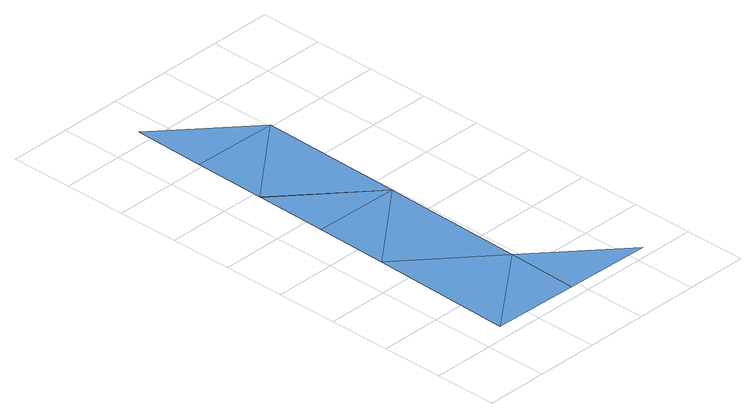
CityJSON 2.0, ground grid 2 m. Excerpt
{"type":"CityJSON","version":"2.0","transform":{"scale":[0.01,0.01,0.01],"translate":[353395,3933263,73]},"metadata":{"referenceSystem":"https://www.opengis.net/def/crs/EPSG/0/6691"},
"CityObjects":{
"waterbody1":{"type":"WaterBody","attributes":{"name":"3","class":"1140","function":"1","WaterBodyRiverFloodingRiskAttribute.description":"2","WaterBodyRiverFloodingRiskAttribute.rankOrg":"3","WaterBodyRiverFloodingRiskAttribute.adminType":"2","WaterBodyRiverFloodingRiskAttribute.scale":"L2"},"geometry":[{"type":"MultiSurface","lod":"1","boundaries":[[[0,1,2]],[[1,0,3]],[[4,5,6]],[[6,2,4]],[[2,1,4]],[[3,7,1]],[[8,5,4]],[[9,10,11]],[[9,8,4]],[[11,8,9]]]}]}
},
"vertices":[
[94,46,16],[379,269,19],[102,501,22],[376,42,15],[387,729,22],[110,965,24],[106,734,23],[657,37,13],[110,967,24],[394,1195,25],[117,1432,28],[113,1200,26]
]}
